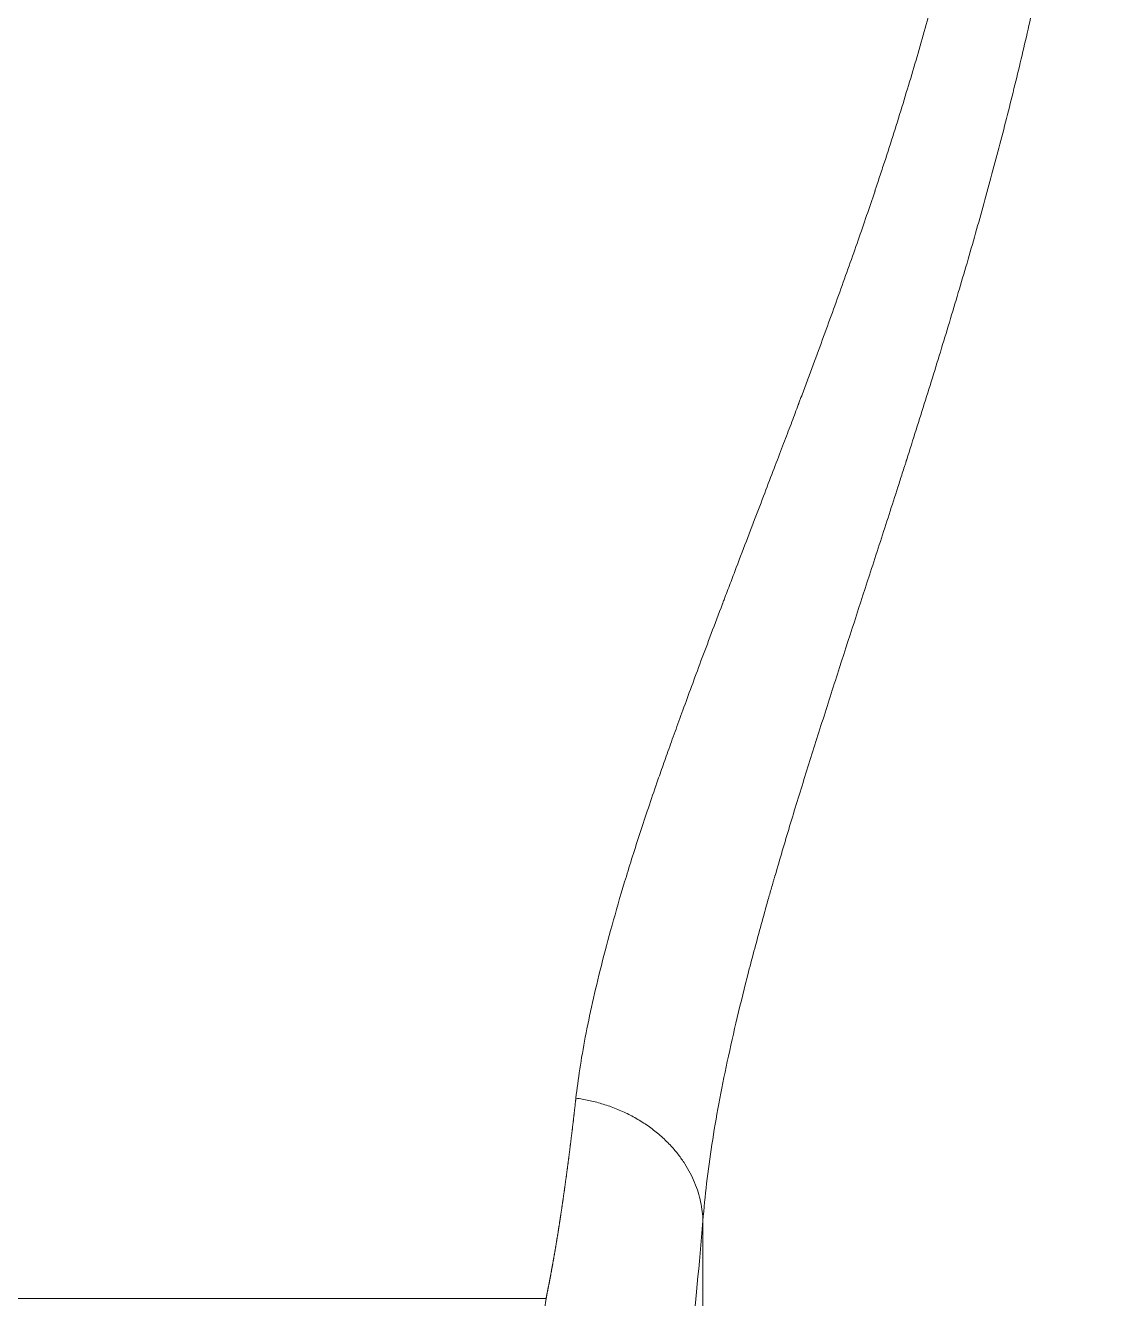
# Model space of a CAD drawing. Header units: millimetres. Extents: x 4664 to 8864, y -38 to 2932.
# Drawn here: x 7849.28 to 7858.83, y 1691.18 to 1702.52 of the extents above; entities that cross this region are included whole.
import ezdxf

# ---------------------------------------------------------------- set-up
doc = ezdxf.new("R2010")
doc.units = ezdxf.units.MM

msp = doc.modelspace()

# ---------------------------------------------------------------- linework, layer by layer
at = {"lineweight": 5}
msp.add_line((7853.919, 1691.176), (7809.402, 1691.176), dxfattribs=at)
at = {"lineweight": 5, "extrusion": (0, 0, -1)}
msp.add_ellipse((7850.922, 1856.349), major_axis=(0, 174.819), ratio=0.052336, start_param=2.807848, end_param=3.127376, dxfattribs=at)
at = {"lineweight": 5}
for points, knots in [([(7858.053, 1707.535), (7858.053, 1707.358), (7858.047, 1707.001), (7858.018, 1706.459), (7857.971, 1705.91), (7857.905, 1705.356), (7857.821, 1704.796), (7857.718, 1704.232), (7857.638, 1703.853), (7857.574, 1703.568), (7857.541, 1703.425), (7857.5, 1703.259), (7857.479, 1703.175), (7857.468, 1703.134), (7857.463, 1703.113), (7857.461, 1703.102), (7857.459, 1703.097), (7857.459, 1703.095), (7857.458, 1703.093), (7857.458, 1703.093), (7857.458, 1703.092), (7857.458, 1703.092), (7857.458, 1703.092), (7857.458, 1703.092), (7857.458, 1703.092), (7857.416, 1702.928), (7857.372, 1702.762), (7857.279, 1702.427), (7857.23, 1702.257), (7857.128, 1701.915), (7857.075, 1701.742), (7856.993, 1701.481), (7856.95, 1701.35), (7856.9, 1701.196), (7856.874, 1701.119), (7856.862, 1701.08), (7856.855, 1701.061), (7856.852, 1701.051), (7856.85, 1701.046), (7856.849, 1701.044), (7856.849, 1701.043), (7856.849, 1701.042), (7856.849, 1701.042), (7856.849, 1701.042), (7856.849, 1701.042), (7856.849, 1701.041), (7856.849, 1701.041), (7856.849, 1701.041), (7856.802, 1700.902), (7856.753, 1700.758), (7856.649, 1700.459), (7856.594, 1700.305), (7856.48, 1699.987), (7856.42, 1699.824), (7856.328, 1699.573), (7856.296, 1699.488), (7856.249, 1699.359), (7856.224, 1699.294), (7856.196, 1699.218), (7856.181, 1699.18), (7856.174, 1699.16), (7856.171, 1699.151), (7856.169, 1699.146), (7856.168, 1699.144), (7856.167, 1699.142), (7856.167, 1699.142), (7856.167, 1699.142), (7856.167, 1699.141), (7856.167, 1699.141), (7856.167, 1699.141), (7856.167, 1699.141), (7856.167, 1699.141), (7856.15, 1699.095), (7856.112, 1698.994), (7856.046, 1698.823), (7855.973, 1698.63), (7855.918, 1698.487), (7855.862, 1698.338), (7855.832, 1698.261), (7855.77, 1698.099), (7855.738, 1698.014), (7855.671, 1697.84), (7855.637, 1697.75), (7855.584, 1697.61), (7855.566, 1697.562), (7855.538, 1697.49), (7855.524, 1697.454), (7855.508, 1697.411), (7855.5, 1697.39), (7855.496, 1697.379), (7855.494, 1697.373), (7855.493, 1697.371), (7855.492, 1697.369), (7855.492, 1697.369), (7855.492, 1697.368), (7855.492, 1697.368), (7855.492, 1697.368), (7855.492, 1697.368), (7855.492, 1697.368), (7855.457, 1697.277), (7855.391, 1697.101), (7855.299, 1696.856), (7855.215, 1696.629), (7855.138, 1696.419), (7855.068, 1696.226), (7855.005, 1696.05), (7854.967, 1695.943), (7854.94, 1695.866), (7854.927, 1695.829), (7854.912, 1695.787), (7854.905, 1695.767), (7854.902, 1695.757), (7854.9, 1695.752), (7854.899, 1695.749), (7854.899, 1695.748), (7854.899, 1695.747), (7854.899, 1695.747), (7854.898, 1695.747), (7854.898, 1695.747), (7854.898, 1695.747), (7854.898, 1695.747), (7854.898, 1695.747), (7854.898, 1695.747), (7854.846, 1695.594), (7854.796, 1695.446), (7854.703, 1695.16), (7854.66, 1695.022), (7854.579, 1694.756), (7854.542, 1694.627), (7854.473, 1694.38), (7854.441, 1694.26), (7854.383, 1694.03), (7854.357, 1693.92), (7854.309, 1693.707), (7854.288, 1693.604), (7854.25, 1693.408), (7854.234, 1693.313), (7854.206, 1693.132), (7854.195, 1693.045), (7854.185, 1692.962)], [0, 0, 0, 0, 0.03125, 0.0625, 0.09375, 0.125, 0.15625, 0.1875, 0.21875, 0.21875, 0.234375, 0.242188, 0.246094, 0.248047, 0.249023, 0.249512, 0.249756, 0.249878, 0.249939, 0.249969, 0.249985, 0.249992, 0.249996, 0.249996, 0.25, 0.25, 0.28125, 0.28125, 0.3125, 0.3125, 0.34375, 0.34375, 0.359375, 0.367188, 0.371094, 0.373047, 0.374023, 0.374512, 0.374756, 0.374878, 0.374939, 0.374969, 0.374985, 0.374992, 0.374996, 0.374998, 0.374998, 0.375, 0.375, 0.40625, 0.40625, 0.4375, 0.4375, 0.46875, 0.46875, 0.484375, 0.484375, 0.492188, 0.496094, 0.498047, 0.499023, 0.499512, 0.499756, 0.499878, 0.499939, 0.499969, 0.499985, 0.499992, 0.499996, 0.499998, 0.499998, 0.5, 0.5, 0.515625, 0.53125, 0.546875, 0.5625, 0.5625, 0.578125, 0.578125, 0.59375, 0.59375, 0.609375, 0.609375, 0.617188, 0.617188, 0.621094, 0.623047, 0.624023, 0.624512, 0.624756, 0.624878, 0.624939, 0.624969, 0.624985, 0.624992, 0.624996, 0.624996, 0.625, 0.625, 0.640625, 0.65625, 0.671875, 0.6875, 0.703125, 0.71875, 0.734375, 0.734375, 0.742188, 0.746094, 0.748047, 0.749023, 0.749512, 0.749756, 0.749878, 0.749939, 0.749969, 0.749985, 0.749992, 0.749996, 0.749998, 0.749998, 0.75, 0.75, 0.78125, 0.78125, 0.8125, 0.8125, 0.84375, 0.84375, 0.875, 0.875, 0.90625, 0.90625, 0.9375, 0.9375, 0.96875, 0.96875, 1, 1, 1, 1]), ([(7855.318, 1691.869), (7855.334, 1692.086), (7855.361, 1692.313), (7855.434, 1692.786), (7855.48, 1693.033), (7855.59, 1693.546), (7855.653, 1693.812), (7855.76, 1694.226), (7855.798, 1694.367), (7855.857, 1694.582), (7855.887, 1694.69), (7855.923, 1694.818), (7855.942, 1694.882), (7855.951, 1694.915), (7855.956, 1694.931), (7855.958, 1694.939), (7855.959, 1694.943), (7855.96, 1694.945), (7855.96, 1694.946), (7855.96, 1694.947), (7855.961, 1694.947), (7855.961, 1694.947), (7856.003, 1695.092), (7856.089, 1695.384), (7856.226, 1695.829), (7856.369, 1696.281), (7856.467, 1696.588), (7856.616, 1697.051), (7856.718, 1697.365), (7856.873, 1697.843), (7856.925, 1698.004), (7857.003, 1698.246), (7857.043, 1698.368), (7857.088, 1698.511), (7857.111, 1698.583), (7857.123, 1698.618), (7857.129, 1698.636), (7857.131, 1698.645), (7857.133, 1698.65), (7857.134, 1698.652), (7857.134, 1698.653), (7857.134, 1698.654), (7857.134, 1698.654), (7857.134, 1698.654), (7857.134, 1698.654), (7857.134, 1698.654), (7857.19, 1698.831), (7857.246, 1699.007), (7857.356, 1699.359), (7857.411, 1699.536), (7857.518, 1699.888), (7857.571, 1700.065), (7857.675, 1700.417), (7857.726, 1700.594), (7857.825, 1700.946), (7857.921, 1701.299), (7858.059, 1701.828), (7858.144, 1702.181), (7858.206, 1702.445), (7858.236, 1702.578), (7858.27, 1702.732), (7858.287, 1702.809), (7858.295, 1702.848), (7858.3, 1702.867), (7858.302, 1702.877), (7858.303, 1702.881), (7858.303, 1702.884), (7858.303, 1702.885), (7858.304, 1702.886), (7858.304, 1702.886), (7858.304, 1702.886), (7858.304, 1702.886), (7858.304, 1702.886), (7858.304, 1702.886), (7858.346, 1703.082), (7858.385, 1703.278), (7858.46, 1703.668), (7858.53, 1704.059), (7858.62, 1704.642), (7858.695, 1705.224), (7858.753, 1705.804), (7858.795, 1706.383), (7858.82, 1706.96), (7858.826, 1707.343), (7858.826, 1707.535)], [0, 0, 0, 0, 0.0625, 0.0625, 0.125, 0.125, 0.1875, 0.1875, 0.21875, 0.21875, 0.234375, 0.242187, 0.246094, 0.248047, 0.249023, 0.249512, 0.249756, 0.249878, 0.249939, 0.249969, 0.249969, 0.25, 0.25, 0.28125, 0.3125, 0.34375, 0.375, 0.375, 0.4375, 0.4375, 0.46875, 0.46875, 0.484375, 0.492187, 0.496094, 0.498047, 0.499023, 0.499512, 0.499756, 0.499878, 0.499939, 0.499969, 0.499985, 0.499992, 0.499992, 0.5, 0.5, 0.53125, 0.53125, 0.5625, 0.5625, 0.59375, 0.59375, 0.625, 0.625, 0.65625, 0.6875, 0.71875, 0.71875, 0.734375, 0.742187, 0.746094, 0.748047, 0.749023, 0.749512, 0.749756, 0.749878, 0.749939, 0.749969, 0.749985, 0.749992, 0.749996, 0.749996, 0.75, 0.75, 0.78125, 0.78125, 0.8125, 0.84375, 0.875, 0.90625, 0.9375, 0.96875, 1, 1, 1, 1]), ([(7854.185, 1692.962), (7854.185, 1692.958), (7854.184, 1692.951), (7854.183, 1692.94), (7854.182, 1692.929), (7854.18, 1692.918), (7854.179, 1692.907), (7854.178, 1692.896), (7854.177, 1692.885), (7854.175, 1692.874), (7854.174, 1692.863), (7854.173, 1692.852), (7854.172, 1692.842), (7854.17, 1692.831), (7854.169, 1692.82), (7854.168, 1692.809), (7854.167, 1692.798), (7854.165, 1692.788), (7854.164, 1692.777), (7854.163, 1692.766), (7854.162, 1692.756), (7854.16, 1692.745), (7854.159, 1692.734), (7854.158, 1692.724), (7854.156, 1692.713), (7854.155, 1692.703), (7854.154, 1692.692), (7854.153, 1692.681), (7854.151, 1692.671), (7854.15, 1692.66), (7854.149, 1692.65), (7854.148, 1692.64), (7854.146, 1692.629), (7854.145, 1692.619), (7854.144, 1692.608), (7854.143, 1692.598), (7854.141, 1692.588), (7854.14, 1692.577), (7854.139, 1692.567), (7854.137, 1692.557), (7854.136, 1692.547), (7854.135, 1692.536), (7854.134, 1692.526), (7854.132, 1692.516), (7854.131, 1692.506), (7854.13, 1692.496), (7854.128, 1692.485), (7854.127, 1692.475), (7854.126, 1692.465), (7854.125, 1692.455), (7854.123, 1692.445), (7854.122, 1692.435), (7854.121, 1692.425), (7854.119, 1692.415), (7854.118, 1692.405), (7854.117, 1692.395), (7854.116, 1692.385), (7854.114, 1692.375), (7854.113, 1692.366), (7854.112, 1692.356), (7854.11, 1692.346), (7854.109, 1692.336), (7854.108, 1692.326), (7854.106, 1692.317), (7854.105, 1692.307), (7854.104, 1692.297), (7854.103, 1692.287), (7854.101, 1692.278), (7854.1, 1692.268), (7854.099, 1692.258), (7854.097, 1692.249), (7854.096, 1692.239), (7854.095, 1692.23), (7854.093, 1692.22), (7854.092, 1692.211), (7854.091, 1692.201), (7854.09, 1692.192), (7854.088, 1692.182), (7854.087, 1692.173), (7854.086, 1692.163), (7854.084, 1692.154), (7854.083, 1692.144), (7854.082, 1692.135), (7854.08, 1692.126), (7854.079, 1692.116), (7854.078, 1692.107), (7854.076, 1692.098), (7854.075, 1692.089), (7854.074, 1692.079), (7854.072, 1692.07), (7854.071, 1692.061), (7854.07, 1692.052), (7854.068, 1692.043), (7854.067, 1692.034), (7854.066, 1692.024), (7854.064, 1692.015), (7854.063, 1692.006), (7854.062, 1691.997), (7854.06, 1691.988), (7854.059, 1691.979), (7854.058, 1691.97), (7854.056, 1691.961), (7854.055, 1691.952), (7854.054, 1691.944), (7854.052, 1691.935), (7854.051, 1691.926), (7854.05, 1691.917), (7854.048, 1691.908), (7854.047, 1691.899), (7854.046, 1691.891), (7854.044, 1691.882), (7854.043, 1691.873), (7854.042, 1691.864), (7854.04, 1691.856), (7854.039, 1691.847), (7854.038, 1691.838), (7854.036, 1691.83), (7854.035, 1691.821), (7854.034, 1691.813), (7854.032, 1691.804), (7854.031, 1691.795), (7854.03, 1691.787), (7854.028, 1691.778), (7854.027, 1691.77), (7854.026, 1691.761), (7854.024, 1691.753), (7854.023, 1691.745), (7854.021, 1691.736), (7854.02, 1691.728), (7854.019, 1691.72), (7854.017, 1691.711), (7854.016, 1691.703), (7854.015, 1691.695), (7854.013, 1691.686), (7854.012, 1691.678), (7854.011, 1691.67), (7854.009, 1691.662), (7854.008, 1691.654), (7854.007, 1691.645), (7854.005, 1691.637), (7854.004, 1691.629), (7854.002, 1691.621), (7854.001, 1691.613), (7854, 1691.605), (7853.998, 1691.597), (7853.997, 1691.589), (7853.996, 1691.581), (7853.994, 1691.573), (7853.993, 1691.565), (7853.991, 1691.557), (7853.99, 1691.549), (7853.989, 1691.541), (7853.987, 1691.534), (7853.986, 1691.526), (7853.985, 1691.518), (7853.983, 1691.51), (7853.982, 1691.502), (7853.98, 1691.495), (7853.979, 1691.487), (7853.978, 1691.479), (7853.976, 1691.472), (7853.975, 1691.464), (7853.974, 1691.456), (7853.972, 1691.449), (7853.971, 1691.441), (7853.969, 1691.434), (7853.968, 1691.426), (7853.967, 1691.418), (7853.965, 1691.411), (7853.964, 1691.404), (7853.962, 1691.396), (7853.961, 1691.389), (7853.96, 1691.381), (7853.958, 1691.374), (7853.957, 1691.366), (7853.955, 1691.359), (7853.954, 1691.352), (7853.953, 1691.344), (7853.951, 1691.337), (7853.95, 1691.33), (7853.949, 1691.323), (7853.947, 1691.316), (7853.946, 1691.308), (7853.944, 1691.301), (7853.943, 1691.294), (7853.942, 1691.287), (7853.94, 1691.28), (7853.939, 1691.273), (7853.937, 1691.266), (7853.936, 1691.259), (7853.935, 1691.252), (7853.933, 1691.245), (7853.932, 1691.238), (7853.93, 1691.231), (7853.929, 1691.224), (7853.927, 1691.217), (7853.926, 1691.21), (7853.925, 1691.203), (7853.923, 1691.196), (7853.922, 1691.189), (7853.92, 1691.183), (7853.919, 1691.178), (7853.919, 1691.176)], [0, 0, 0, 0, 0.005019, 0.010039, 0.015058, 0.020076, 0.025095, 0.030114, 0.035132, 0.04015, 0.045168, 0.050185, 0.055203, 0.06022, 0.065237, 0.070254, 0.07527, 0.080287, 0.085303, 0.090319, 0.095335, 0.100351, 0.105366, 0.110381, 0.115397, 0.120411, 0.125426, 0.130441, 0.135455, 0.140469, 0.145483, 0.150497, 0.15551, 0.160523, 0.165536, 0.170549, 0.175562, 0.180575, 0.185587, 0.190599, 0.195611, 0.200623, 0.205634, 0.210646, 0.215657, 0.220668, 0.225678, 0.230689, 0.235699, 0.24071, 0.24572, 0.250729, 0.255739, 0.260748, 0.265758, 0.270767, 0.275775, 0.280784, 0.285792, 0.290801, 0.295809, 0.300816, 0.305824, 0.310832, 0.315839, 0.320846, 0.325853, 0.330859, 0.335866, 0.340872, 0.345878, 0.350884, 0.35589, 0.360895, 0.365901, 0.370906, 0.375911, 0.380915, 0.38592, 0.390924, 0.395928, 0.400932, 0.405936, 0.41094, 0.415943, 0.420946, 0.425949, 0.430952, 0.435955, 0.440957, 0.445959, 0.450961, 0.455963, 0.460965, 0.465966, 0.470967, 0.475968, 0.480969, 0.48597, 0.49097, 0.495971, 0.500971, 0.505971, 0.51097, 0.51597, 0.520969, 0.525968, 0.530967, 0.535966, 0.540964, 0.545963, 0.550961, 0.555959, 0.560957, 0.565954, 0.570952, 0.575949, 0.580946, 0.585942, 0.590939, 0.595935, 0.600932, 0.605928, 0.610924, 0.615919, 0.620915, 0.62591, 0.630905, 0.6359, 0.640894, 0.645889, 0.650883, 0.655877, 0.660871, 0.665865, 0.670858, 0.675852, 0.680845, 0.685838, 0.69083, 0.695823, 0.700815, 0.705807, 0.710799, 0.715791, 0.720783, 0.725774, 0.730765, 0.735756, 0.740747, 0.745738, 0.750728, 0.755718, 0.760708, 0.765698, 0.770688, 0.775677, 0.780666, 0.785655, 0.790644, 0.795633, 0.800621, 0.80561, 0.810598, 0.815586, 0.820573, 0.825561, 0.830548, 0.835535, 0.840522, 0.845509, 0.850495, 0.855482, 0.860468, 0.865454, 0.870439, 0.875425, 0.88041, 0.885395, 0.89038, 0.895365, 0.90035, 0.905334, 0.910318, 0.915302, 0.920286, 0.92527, 0.930253, 0.935236, 0.940219, 0.945202, 0.950185, 0.955167, 0.960149, 0.965131, 0.970113, 0.975095, 0.980076, 0.985057, 0.990038, 0.995019, 1, 1, 1, 1])]:
    msp.add_open_spline(points, degree=3, knots=knots, dxfattribs=at)
msp.add_rational_spline([(7854.185, 1692.962), (7855.287, 1692.812), (7855.318, 1691.869)], [1, 0.761327219114, 1], degree=2, dxfattribs=at)
for points in [[(7855.107, 1689.949), (7855.181, 1690.438), (7855.251, 1691.077), (7855.318, 1691.869)], [(7855.318, 1687.968), (7855.318, 1689.268), (7855.318, 1690.569), (7855.318, 1691.869)]]:
    msp.add_open_spline(points, degree=3, dxfattribs=at)

doc.saveas('drawing.dxf')
